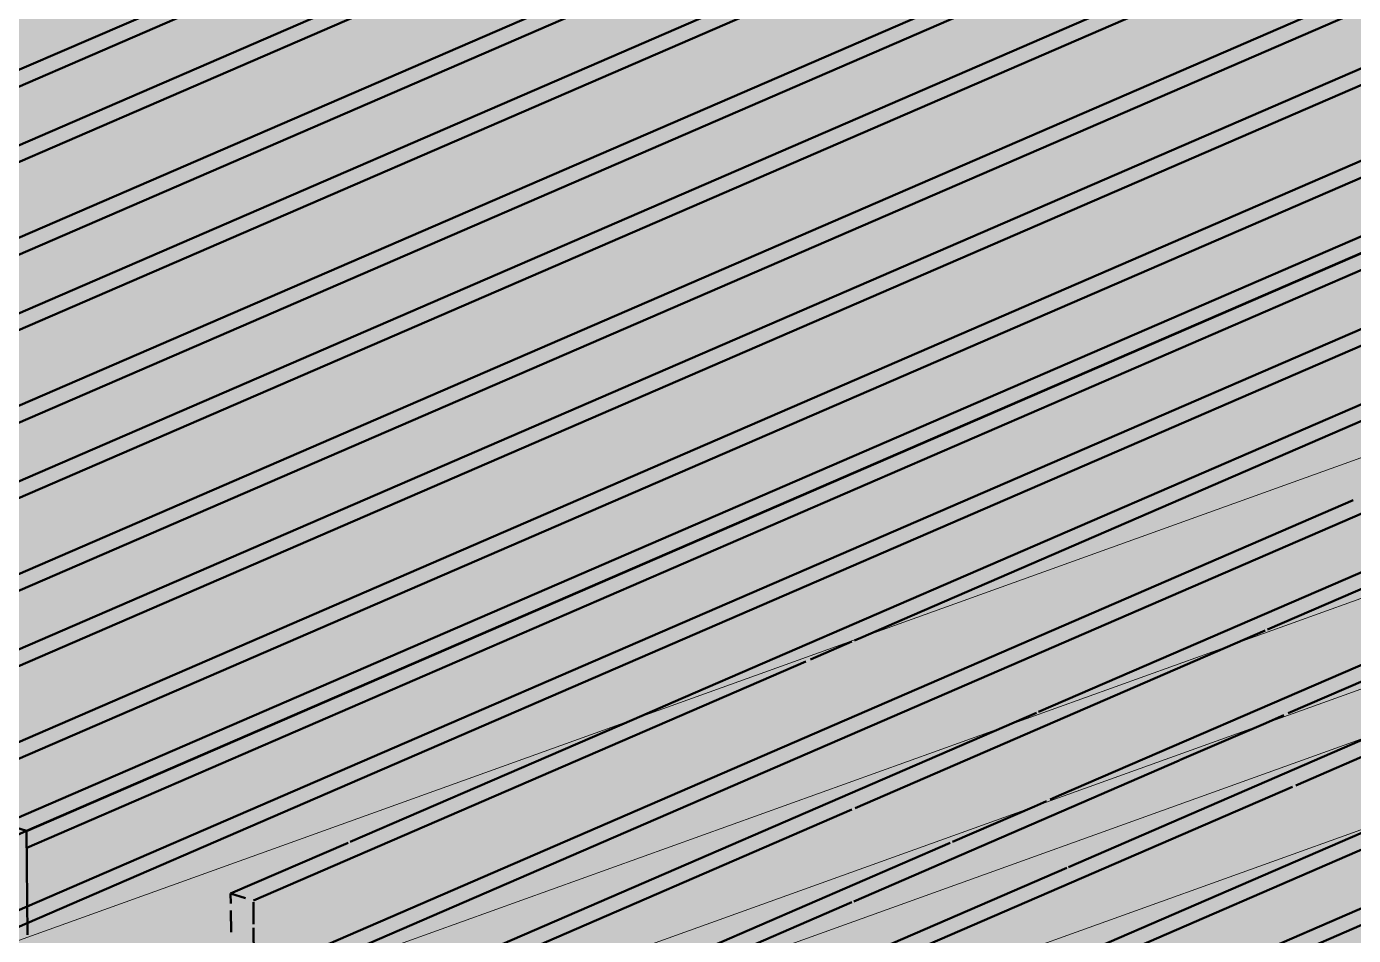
# Model space of a CAD drawing. Header units: metres. Extents: x -902 to -724, y 0 to 650.
# Drawn here: x -897.5872 to -897.1446, y 589.4902 to 589.7933 of the extents above; entities that cross this region are included whole.
import ezdxf

# ---------------------------------------------------------------- set-up
doc = ezdxf.new("R2010")
doc.units = ezdxf.units.M
doc.layers.add('Center line', color=7, linetype='Continuous', lineweight=9, true_color=0xff8080)
doc.layers.add('D-BDGE-Conduits', color=1, linetype='Continuous', lineweight=9, true_color=0xff0000)
doc.layers.add('D-BDGE-FLOOR-PAT', color=7, linetype='Continuous', lineweight=50)
doc.layers.add('D-BDGE-FRAMING', color=7, linetype='Continuous', lineweight=50)

msp = doc.modelspace()

# ---------------------------------------------------------------- hatches: boundary and pattern name
at = {"layer": 'D-BDGE-FLOOR-PAT', "lineweight": 5, "true_color": 0xc0c0c0, "transparency": 33554647}
msp.add_hatch(color=9, dxfattribs=at).paths.add_polyline_path([(-895.67319, 588.79925), (-889.14209, 591.1477), (-892.01389, 592.13601), (-898.54524, 589.78764), (-895.96546, 588.89983)])
h = msp.add_hatch(color=9, dxfattribs=at)
h.paths.add_polyline_path([(-888.86022, 586.58687), (-888.86022, 586.59082), (-895.34609, 588.58337), (-895.34467, 588.66189), (-888.86022, 586.66978), (-883.08686, 589.16802), (-892.31424, 592.00866), (-898.54634, 589.77667), (-898.5746, 589.78569), (-898.57295, 589.57642), (-888.87306, 586.59082)])
h.paths.add_polyline_path([(-888.75362, 586.633), (-882.97491, 589.13355), (-882.98025, 589.1352), (-888.75895, 586.63464)])

# ---------------------------------------------------------------- linework, layer by layer
at = {"layer": 'Center line', "color": 7, "true_color": 0xf5f4f4}
for p, q in [((-897.84071, 589.3515), (-891.16519, 591.75091)), ((-897.72507, 589.31595), (-891.05168, 591.71459)), ((-897.56543, 589.45045), (-891.30903, 591.6992)), ((-897.45582, 589.41273), (-891.19346, 591.66363))]:
    msp.add_line(p, q, dxfattribs=at)
at = {"layer": 'D-BDGE-Conduits', "color": 9, "true_color": 0xc0bdbb}
for p, q in [((-891.18012, 591.79245), (-897.91106, 589.37313)), ((-891.06662, 591.75613), (-897.79542, 589.33758))]:
    msp.add_line(p, q, dxfattribs=at)
at = {"layer": 'D-BDGE-Conduits', "color": 7, "true_color": 0xfdfdfd}
msp.add_line((-897.77036, 589.32988), (-891.15026, 591.70936), dxfattribs=at)
at = {"layer": 'D-BDGE-FRAMING', "color": 9, "true_color": 0xbbbbbb}
for p, q in [((-893.08269, 591.48024), (-897.59477, 589.52742)), ((-893.07513, 591.47791), (-897.5872, 589.52509)), ((-893.00704, 591.45695), (-897.37151, 589.56801)), ((-892.99948, 591.45462), (-897.29514, 589.59546)), ((-893.34984, 591.41504), (-897.66285, 589.54838)), ((-893.42628, 591.38756), (-897.67042, 589.55071)), ((-894.11447, 591.14016), (-897.73854, 589.57167)), ((-894.19091, 591.11268), (-897.7461, 589.574)), ((-894.87887, 590.86536), (-897.81419, 589.59496)), ((-894.95531, 590.83788), (-897.82175, 589.59729)), ((-895.64326, 590.59056), (-897.88984, 589.61825)), ((-895.7197, 590.56308), (-897.8974, 589.62058)), ((-897.5872, 589.52509), (-897.59477, 589.52742)), ((-897.58685, 589.4904), (-897.5872, 589.52509))]:
    msp.add_line(p, q, dxfattribs=at)
at = {"layer": 'D-BDGE-FRAMING', "color": 7, "true_color": 0xfdfdfd}
for p, q in [((-893.1915, 591.42748), (-897.5872, 589.52502)), ((-893.15745, 591.417), (-897.59445, 589.49667)), ((-893.49263, 591.32798), (-897.6701, 589.51998)), ((-894.2563, 591.0535), (-897.74579, 589.54325)), ((-895.01996, 590.77902), (-897.81387, 589.56982)), ((-895.78363, 590.50454), (-897.89709, 589.58983)), ((-896.54729, 590.23005), (-897.97274, 589.61312)), ((-896.29888, 589.85855), (-897.2846, 589.43193)), ((-896.64426, 589.71467), (-897.21226, 589.46884)), ((-897.01818, 589.6593), (-897.17325, 589.59218)), ((-897.09455, 589.63185), (-897.24962, 589.56473)), ((-897.17401, 589.59186), (-897.31076, 589.53267)), ((-897.31196, 589.58818), (-897.32568, 589.58224)), ((-897.3082, 589.58981), (-897.311, 589.5886)), ((-897.32726, 589.58156), (-897.51155, 589.5018)), ((-897.06274, 589.58398), (-897.16383, 589.54023)), ((-897.25038, 589.5644), (-897.44347, 589.48084)), ((-897.38457, 589.56236), (-897.47926, 589.52137)), ((-897.13913, 589.55652), (-897.23968, 589.513)), ((-897.1649, 589.53976), (-897.29416, 589.48382)), ((-897.31196, 589.53215), (-897.4359, 589.47851)), ((-897.5872, 589.52504), (-897.59471, 589.52179)), ((-897.47988, 589.52111), (-897.51912, 589.50413)), ((-897.2402, 589.51278), (-897.36782, 589.45755)), ((-897.51414, 589.50259), (-897.51912, 589.50413)), ((-897.51912, 589.50413), (-897.51908, 589.50082)), ((-897.51906, 589.49857), (-897.51898, 589.49126)), ((-897.51147, 589.49396), (-897.51155, 589.50126)), ((-897.51136, 589.48305), (-897.51146, 589.49268))]:
    msp.add_line(p, q, dxfattribs=at)
at = {"layer": 'D-BDGE-FRAMING', "color": 7, "true_color": 0xf4f4f4}
for p, q in [((-893.14989, 591.41467), (-897.59439, 589.49109)), ((-893.41626, 591.35543), (-897.67004, 589.5144)), ((-894.17993, 591.08095), (-897.74573, 589.53767)), ((-894.9436, 590.80647), (-897.81387, 589.56422)), ((-895.70726, 590.53198), (-897.89703, 589.58425)), ((-896.47093, 590.2575), (-897.97268, 589.60754)), ((-897.29514, 589.59546), (-897.3082, 589.58981)), ((-897.37151, 589.56801), (-897.38457, 589.56236))]:
    msp.add_line(p, q, dxfattribs=at)
at = {"layer": 'D-BDGE-FRAMING', "color": 7, "true_color": 0xfefefe}
for p, q in [((-893.22416, 591.40775), (-897.58714, 589.51946)), ((-897.58714, 589.51944), (-893.22414, 591.40774)), ((-894.30155, 590.94707), (-897.5872, 589.52504)), ((-896.88728, 589.7411), (-897.51605, 589.46897)), ((-896.75309, 589.74315), (-897.16636, 589.56428)), ((-896.64276, 589.73487), (-897.35994, 589.42447)), ((-896.82946, 589.7157), (-897.24273, 589.53683)), ((-896.71813, 589.70785), (-897.3675, 589.4268)), ((-897.14466, 589.63531), (-897.5188, 589.47338)), ((-897.17466, 589.56069), (-897.20261, 589.5486)), ((-897.16783, 589.56365), (-897.17466, 589.56069)), ((-897.20278, 589.54852), (-897.31126, 589.50157)), ((-897.25103, 589.53324), (-897.27833, 589.52142)), ((-897.24694, 589.53501), (-897.25103, 589.53324)), ((-897.24273, 589.53683), (-897.24576, 589.53552)), ((-897.27915, 589.52107), (-897.43466, 589.45377)), ((-897.31196, 589.50127), (-897.37767, 589.47283))]:
    msp.add_line(p, q, dxfattribs=at)

doc.saveas('drawing.dxf')
